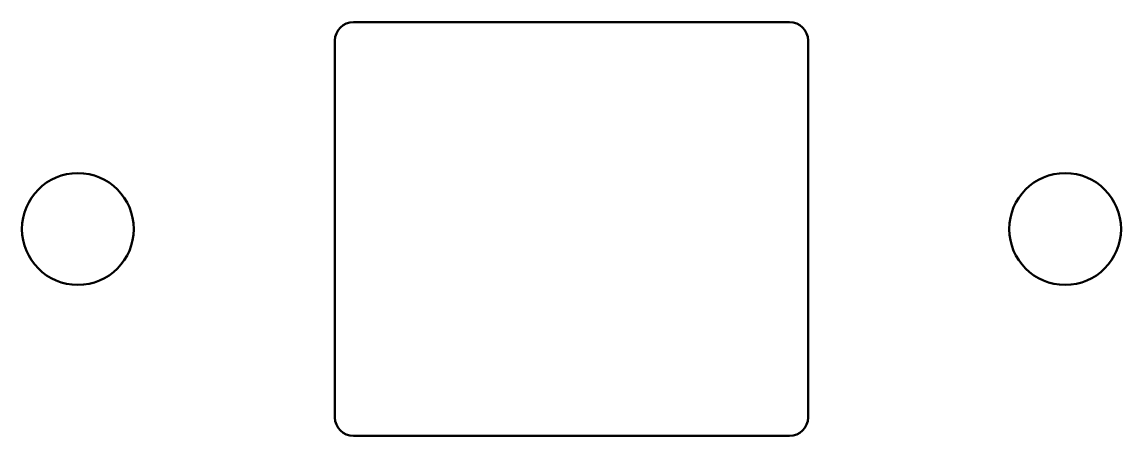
# Model space of a CAD drawing. Header units: millimetres. Extents: x -14.8 to 14.8, y -5.5 to 5.6.
import ezdxf

# ---------------------------------------------------------------- set-up
doc = ezdxf.new("R2010")
doc.units = ezdxf.units.MM
doc.layers.add('cutout', color=178, linetype='Continuous', lineweight=50, true_color=0x000000)

msp = doc.modelspace()

# ---------------------------------------------------------------- linework, layer by layer
at = {"layer": 'cutout'}
for p, q in [((-5.85, 5.55), (5.85, 5.55)), ((-6.35, 5.05), (-6.35, -5.05)), ((6.35, 5.05), (6.35, -5.05)), ((-5.85, -5.55), (5.85, -5.55))]:
    msp.add_line(p, q, dxfattribs=at)
for centre in [(-13.25, 0), (13.25, 0)]:
    msp.add_circle(centre, 1.5, dxfattribs=at)
for centre, start, end in [((-5.85, 5.05), 90, 180), ((5.85, 5.05), 0, 90), ((-5.85, -5.05), 180, 270), ((5.85, -5.05), 270, 0)]:
    msp.add_arc(centre, 0.5, start, end, dxfattribs=at)

doc.saveas('drawing.dxf')
